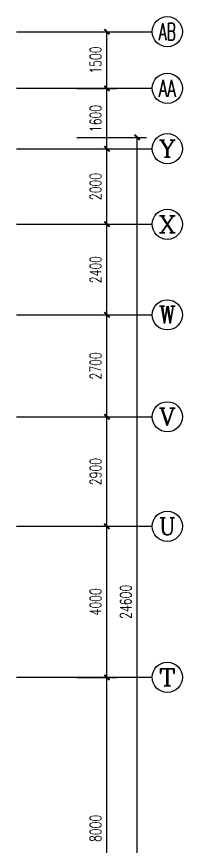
# Model space of a CAD drawing. Extents: x 190999 to 834799, y -200814 to 215286.
# Drawn here: x 403990 to 408385, y 87408 to 109386 of the extents above; entities that cross this region are included whole.
import ezdxf
from ezdxf.enums import TextEntityAlignment as Align

# ---------------------------------------------------------------- set-up
doc = ezdxf.new("R2010")
doc.units = 0
doc.header["$LTSCALE"] = 1000
doc.header["$MEASUREMENT"] = 0
doc.layers.add('AXIS', color=3, linetype='Continuous')
doc.layers.add('AXIS_TEXT', color=7, linetype='Continuous')
doc.styles.add('_TCH_AXIS', font='COMPLEX', dxfattribs={"bigfont": 'GBCBIG'})
doc.styles.add('COMPLEX', font='COMPLEX')
doc.styles.add('DIM_FONT', font='SIMPLEX', dxfattribs={"width": 0.7, "bigfont": 'GBCBIG'})
doc.dimstyles.new('DIMN', dxfattribs={"dimtxt": 300, "dimasz": 100, "dimexe": 250, "dimexo": 300, "dimgap": 150, "dimtad": 1, "dimdec": 0, "dimzin": 0, "dimdsep": 46, "dimtxsty": 'DIM_FONT', "dimblk": 'ARCHTICK', "dimcen": 0.09, "dimclrt": 7, "dimazin": 2, "dimtfac": 1, "dimtdec": 0, "dimtix": 1, "dimtmove": 2, "dimatfit": 3, "dimfxl": 0, "dimtolj": 1, "dimtzin": 0, "dimarcsym": 0})

# ---------------------------------------------------------------- blocks, each defined once
blk = doc.blocks.new('_ArchTick')
at = {"const_width": 0.5}
blk.add_lwpolyline([(-0.7, -0.7), (0.7, 0.7)], dxfattribs=at)
blk = doc.blocks.new('*D24')
at = {"layer": 'AXIS', "color": 0, "lineweight": -2}
for p, q in [((405590, 91886), (406635, 91886)), ((406385, 83886), (406385, 91886)), ((405590, 83886), (406635, 83886))]:
    blk.add_line(p, q, dxfattribs=at)
at = {"layer": 'Defpoints', "color": 0}
for p in [(405290, 91886), (406385, 91886), (405290, 83886)]:
    blk.add_point(p, dxfattribs=at)
at = {"layer": 'AXIS', "color": 0, "lineweight": -2, "xscale": 100, "yscale": 100, "zscale": 100}
for p, rotation in [((406385, 91886), 90), ((406385, 83886), 270)]:
    blk.add_blockref('_ArchTick', p, dxfattribs=dict(at, rotation=rotation))
at = {"layer": 'AXIS', "color": 7, "insert": (406085, 87886), "char_height": 300, "attachment_point": 5, "rotation": 90, "style": 'DIM_FONT'}
blk.add_mtext('\\A1;8000', dxfattribs=at)
blk = doc.blocks.new('*D25')
at = {"layer": 'AXIS', "color": 0, "lineweight": -2}
for p, q in [((405590, 95886), (406635, 95886)), ((406385, 91886), (406385, 95886)), ((405590, 91886), (406635, 91886))]:
    blk.add_line(p, q, dxfattribs=at)
at = {"layer": 'Defpoints', "color": 0}
for p in [(405290, 95886), (406385, 95886), (405290, 91886)]:
    blk.add_point(p, dxfattribs=at)
at = {"layer": 'AXIS', "color": 0, "lineweight": -2, "xscale": 100, "yscale": 100, "zscale": 100}
for p, rotation in [((406385, 95886), 90), ((406385, 91886), 270)]:
    blk.add_blockref('_ArchTick', p, dxfattribs=dict(at, rotation=rotation))
at = {"layer": 'AXIS', "color": 7, "insert": (406085, 93886), "char_height": 300, "attachment_point": 5, "rotation": 90, "style": 'DIM_FONT'}
blk.add_mtext('\\A1;4000', dxfattribs=at)
blk = doc.blocks.new('*D26')
at = {"layer": 'AXIS', "color": 0, "lineweight": -2}
for p, q in [((405590, 98786), (406635, 98786)), ((406385, 95886), (406385, 98786)), ((405590, 95886), (406635, 95886))]:
    blk.add_line(p, q, dxfattribs=at)
at = {"layer": 'Defpoints', "color": 0}
for p in [(405290, 98786), (406385, 98786), (405290, 95886)]:
    blk.add_point(p, dxfattribs=at)
at = {"layer": 'AXIS', "color": 0, "lineweight": -2, "xscale": 100, "yscale": 100, "zscale": 100}
for p, rotation in [((406385, 98786), 90), ((406385, 95886), 270)]:
    blk.add_blockref('_ArchTick', p, dxfattribs=dict(at, rotation=rotation))
at = {"layer": 'AXIS', "color": 7, "insert": (406085, 97336), "char_height": 300, "attachment_point": 5, "rotation": 90, "style": 'DIM_FONT'}
blk.add_mtext('\\A1;2900', dxfattribs=at)
blk = doc.blocks.new('*D27')
at = {"layer": 'AXIS', "color": 0, "lineweight": -2}
for p, q in [((405590, 101486), (406635, 101486)), ((406385, 98786), (406385, 101486)), ((405590, 98786), (406635, 98786))]:
    blk.add_line(p, q, dxfattribs=at)
at = {"layer": 'Defpoints', "color": 0}
for p in [(405290, 101486), (406385, 101486), (405290, 98786)]:
    blk.add_point(p, dxfattribs=at)
at = {"layer": 'AXIS', "color": 0, "lineweight": -2, "xscale": 100, "yscale": 100, "zscale": 100}
for p, rotation in [((406385, 101486), 90), ((406385, 98786), 270)]:
    blk.add_blockref('_ArchTick', p, dxfattribs=dict(at, rotation=rotation))
at = {"layer": 'AXIS', "color": 7, "insert": (406085, 100136), "char_height": 300, "attachment_point": 5, "rotation": 90, "style": 'DIM_FONT'}
blk.add_mtext('\\A1;2700', dxfattribs=at)
blk = doc.blocks.new('*D28')
at = {"layer": 'AXIS', "color": 0, "lineweight": -2}
for p, q in [((405590, 103886), (406635, 103886)), ((406385, 101486), (406385, 103886)), ((405590, 101486), (406635, 101486))]:
    blk.add_line(p, q, dxfattribs=at)
at = {"layer": 'Defpoints', "color": 0}
for p in [(405290, 103886), (406385, 103886), (405290, 101486)]:
    blk.add_point(p, dxfattribs=at)
at = {"layer": 'AXIS', "color": 0, "lineweight": -2, "xscale": 100, "yscale": 100, "zscale": 100}
for p, rotation in [((406385, 103886), 90), ((406385, 101486), 270)]:
    blk.add_blockref('_ArchTick', p, dxfattribs=dict(at, rotation=rotation))
at = {"layer": 'AXIS', "color": 7, "insert": (406085, 102686), "char_height": 300, "attachment_point": 5, "rotation": 90, "style": 'DIM_FONT'}
blk.add_mtext('\\A1;2400', dxfattribs=at)
blk = doc.blocks.new('*D29')
at = {"layer": 'AXIS', "color": 0, "lineweight": -2}
for p, q in [((405590, 105886), (406635, 105886)), ((406385, 103886), (406385, 105886)), ((405590, 103886), (406635, 103886))]:
    blk.add_line(p, q, dxfattribs=at)
at = {"layer": 'Defpoints', "color": 0}
for p in [(405290, 105886), (406385, 105886), (405290, 103886)]:
    blk.add_point(p, dxfattribs=at)
at = {"layer": 'AXIS', "color": 0, "lineweight": -2, "xscale": 100, "yscale": 100, "zscale": 100}
for p, rotation in [((406385, 105886), 90), ((406385, 103886), 270)]:
    blk.add_blockref('_ArchTick', p, dxfattribs=dict(at, rotation=rotation))
at = {"layer": 'AXIS', "color": 7, "insert": (406085, 104886), "char_height": 300, "attachment_point": 5, "rotation": 90, "style": 'DIM_FONT'}
blk.add_mtext('\\A1;2000', dxfattribs=at)
blk = doc.blocks.new('*D30')
at = {"layer": 'AXIS', "color": 0, "lineweight": -2}
for p, q in [((405590, 107486), (406635, 107486)), ((406385, 105886), (406385, 107486)), ((405590, 105886), (406635, 105886))]:
    blk.add_line(p, q, dxfattribs=at)
at = {"layer": 'Defpoints', "color": 0}
for p in [(405290, 107486), (406385, 107486), (405290, 105886)]:
    blk.add_point(p, dxfattribs=at)
at = {"layer": 'AXIS', "color": 0, "lineweight": -2, "xscale": 100, "yscale": 100, "zscale": 100}
for p, rotation in [((406385, 107486), 90), ((406385, 105886), 270)]:
    blk.add_blockref('_ArchTick', p, dxfattribs=dict(at, rotation=rotation))
at = {"layer": 'AXIS', "color": 7, "insert": (406085, 106686), "char_height": 300, "attachment_point": 5, "rotation": 90, "style": 'DIM_FONT'}
blk.add_mtext('\\A1;1600', dxfattribs=at)
blk = doc.blocks.new('*D31')
at = {"layer": 'AXIS', "color": 0, "lineweight": -2}
for p, q in [((405590, 108986), (406635, 108986)), ((406385, 107486), (406385, 108986)), ((405590, 107486), (406635, 107486))]:
    blk.add_line(p, q, dxfattribs=at)
at = {"layer": 'Defpoints', "color": 0}
for p in [(405290, 108986), (406385, 108986), (405290, 107486)]:
    blk.add_point(p, dxfattribs=at)
at = {"layer": 'AXIS', "color": 0, "lineweight": -2, "xscale": 100, "yscale": 100, "zscale": 100}
for p, rotation in [((406385, 108986), 90), ((406385, 107486), 270)]:
    blk.add_blockref('_ArchTick', p, dxfattribs=dict(at, rotation=rotation))
at = {"layer": 'AXIS', "color": 7, "insert": (406085, 108236), "char_height": 300, "attachment_point": 5, "rotation": 90, "style": 'DIM_FONT'}
blk.add_mtext('\\A1;1500', dxfattribs=at)
blk = doc.blocks.new('*D32')
at = {"layer": 'AXIS', "color": 0, "lineweight": -2}
for p, q in [((405590, 106186), (407435, 106186)), ((407185, 81586), (407185, 106186)), ((405590, 81586), (407435, 81586))]:
    blk.add_line(p, q, dxfattribs=at)
at = {"layer": 'Defpoints', "color": 0}
for p in [(405290, 106186), (407185, 106186), (405290, 81586)]:
    blk.add_point(p, dxfattribs=at)
at = {"layer": 'AXIS', "color": 0, "lineweight": -2, "xscale": 100, "yscale": 100, "zscale": 100}
for p, rotation in [((407185, 106186), 90), ((407185, 81586), 270)]:
    blk.add_blockref('_ArchTick', p, dxfattribs=dict(at, rotation=rotation))
at = {"layer": 'AXIS', "color": 7, "insert": (406885, 93886), "char_height": 300, "attachment_point": 5, "rotation": 90, "style": 'DIM_FONT'}
blk.add_mtext('\\A1;24600', dxfattribs=at)
blk = doc.blocks.new('_AXISO')
blk.add_circle((0, 0), 0.5)
at = {"layer": 'AXIS_TEXT', "style": 'COMPLEX', "width": 1.041667}
blk.add_attdef('A', text='', height=0.56, dxfattribs=at).set_placement((-0.25, -0.28), (0.25, -0.28), align=Align.FIT)

msp = doc.modelspace()

# ---------------------------------------------------------------- linework, layer by layer
at = {"layer": 'AXIS'}
for p, q in [((403990.1, 108986.5), (407584.6, 108986.5)), ((403990.1, 107486.5), (407584.6, 107486.5)), ((403990.1, 105886.5), (407584.6, 105886.5)), ((403990.1, 103886.5), (407584.6, 103886.5)), ((403990.1, 101486.5), (407584.6, 101486.5)), ((403990.1, 98786.5), (407584.6, 98786.5)), ((403990.1, 95886.5), (407584.6, 95886.5)), ((403990.1, 91886.5), (407584.6, 91886.5))]:
    msp.add_line(p, q, dxfattribs=at)

# ---------------------------------------------------------------- block references
ref = msp.add_blockref('_AXISO', (407984.6, 108986.5), dxfattribs=dict(at, xscale=800, yscale=800, zscale=800))
ref.add_attrib('A', 'AB', dxfattribs={"layer": 'AXIS_TEXT', "height": 452.55, "style": '_TCH_AXIS', "width": 0.552632}).set_placement((407758.3, 108760.2), (408210.9, 108760.2), align=Align.FIT)
ref = msp.add_blockref('_AXISO', (407984.6, 107486.5), dxfattribs=dict(at, xscale=800, yscale=800, zscale=800))
ref.add_attrib('A', 'AA', dxfattribs={"layer": 'AXIS_TEXT', "height": 452.55, "style": '_TCH_AXIS', "width": 0.538462}).set_placement((407758.3, 107260.2), (408210.9, 107260.2), align=Align.FIT)
ref = msp.add_blockref('_AXISO', (407984.6, 105886.5), dxfattribs=dict(at, xscale=800, yscale=800, zscale=800))
ref.add_attrib('A', 'Y', dxfattribs={"layer": 'AXIS_TEXT', "height": 452.5, "style": '_TCH_AXIS', "width": 1.105263}).set_placement((407758.3, 105660.2), (408210.9, 105660.2), align=Align.FIT)
ref = msp.add_blockref('_AXISO', (407984.6, 103886.5), dxfattribs=dict(at, xscale=800, yscale=800, zscale=800))
ref.add_attrib('A', 'X', dxfattribs={"layer": 'AXIS_TEXT', "height": 452.5, "style": '_TCH_AXIS', "width": 1.166667}).set_placement((407758.3, 103660.2), (408210.9, 103660.2), align=Align.FIT)
ref = msp.add_blockref('_AXISO', (407984.6, 101486.5), dxfattribs=dict(at, xscale=800, yscale=800, zscale=800))
ref.add_attrib('A', 'W', dxfattribs={"layer": 'AXIS_TEXT', "height": 452.5, "style": '_TCH_AXIS', "width": 0.954545}).set_placement((407758.3, 101260.2), (408210.9, 101260.2), align=Align.FIT)
ref = msp.add_blockref('_AXISO', (407984.6, 98786.5), dxfattribs=dict(at, xscale=800, yscale=800, zscale=800))
ref.add_attrib('A', 'V', dxfattribs={"layer": 'AXIS_TEXT', "height": 452.5, "style": '_TCH_AXIS', "width": 1.166667}).set_placement((407758.3, 98560.2), (408210.9, 98560.2), align=Align.FIT)
ref = msp.add_blockref('_AXISO', (407984.6, 95886.5), dxfattribs=dict(at, xscale=800, yscale=800, zscale=800))
ref.add_attrib('A', 'U', dxfattribs={"layer": 'AXIS_TEXT', "height": 452.5, "style": '_TCH_AXIS', "width": 1.05}).set_placement((407758.3, 95660.2), (408210.9, 95660.2), align=Align.FIT)
ref = msp.add_blockref('_AXISO', (407984.6, 91886.5), dxfattribs=dict(at, xscale=800, yscale=800, zscale=800))
ref.add_attrib('A', 'T', dxfattribs={"layer": 'AXIS_TEXT', "height": 452.5, "style": '_TCH_AXIS', "width": 1.4}).set_placement((407758.3, 91660.2), (408210.9, 91660.2), align=Align.FIT)

# ---------------------------------------------------------------- dimensions: what is measured, and where the dimension line sits
for p1, p2, distance, picture, middle in [((405290.1, 107486.5), (405290.1, 108986.5), -1094.4, '*D31', (406084.6, 108236.5)), ((405290.1, 105886.5), (405290.1, 107486.5), -1094.4, '*D30', (406084.6, 106686.5)), ((405290.1, 81586.5), (405290.1, 106186.5), -1894.4, '*D32', (406884.6, 93886.5)), ((405290.1, 103886.5), (405290.1, 105886.5), -1094.4, '*D29', (406084.6, 104886.5)), ((405290.1, 101486.5), (405290.1, 103886.5), -1094.4, '*D28', (406084.6, 102686.5)), ((405290.1, 98786.5), (405290.1, 101486.5), -1094.4, '*D27', (406084.6, 100136.5)), ((405290.1, 95886.5), (405290.1, 98786.5), -1094.4, '*D26', (406084.6, 97336.5)), ((405290.1, 91886.5), (405290.1, 95886.5), -1094.4, '*D25', (406084.6, 93886.5)), ((405290.1, 83886.5), (405290.1, 91886.5), -1094.4, '*D24', (406084.6, 87886.5))]:
    dim = msp.add_aligned_dim(p1=p1, p2=p2, distance=distance, dimstyle='DIMN', dxfattribs=at)
    dim.commit()
    dim.dimension.update_dxf_attribs({"geometry": picture, "text_midpoint": middle})

doc.saveas('drawing.dxf')
